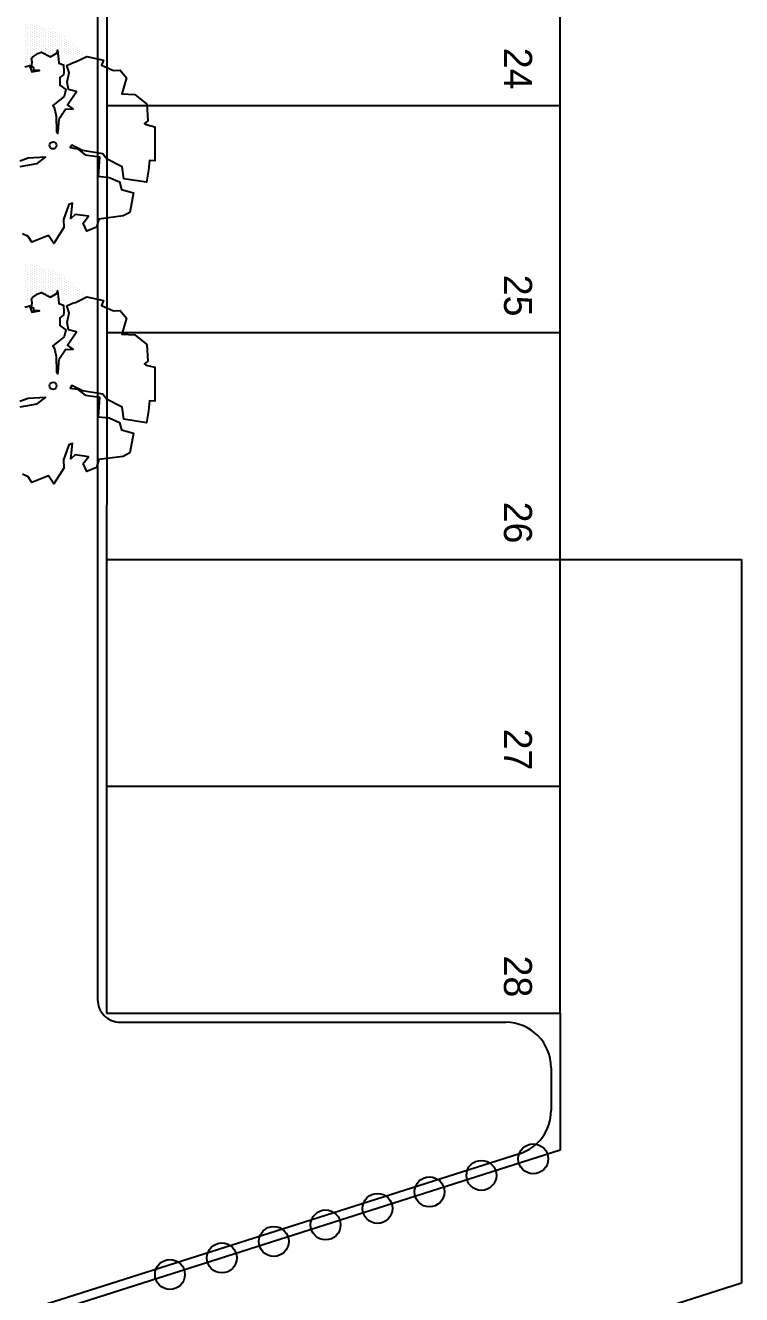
# Model space of a CAD drawing. Header units: metres. Extents: x -28 to 260, y 30 to 125.
# Drawn here: x 14.03 to 21.92, y 63.51 to 77.49 of the extents above; entities that cross this region are included whole.
import ezdxf

# ---------------------------------------------------------------- set-up
doc = ezdxf.new("R2010")
doc.units = ezdxf.units.M
doc.header["$LTSCALE"] = 0.01
doc.header["$MEASUREMENT"] = 0
for name, color, linetype in [('0.1', 2, 'Continuous'), ('0.18', 1, 'Continuous'), ('0.20', 7, 'Continuous'), ('F', 7, 'Continuous')]:
    doc.layers.add(name, color=color, linetype=linetype)
doc.styles.add('ESTILO1', font='', dxfattribs={"height": 0.12})
doc.styles.get('ESTILO1').set_extended_font_data('AvantGarde Bk BT')

# ---------------------------------------------------------------- blocks, each defined once
blk = doc.blocks.new('jard22')
at = {"layer": '0.1'}
for p, q in [((-0.5413, 0.1453), (-0.5413, 0.1453)), ((-0.5351, 0.1578), (-0.5351, 0.1578)), ((-0.5288, 0.1453), (-0.5288, 0.1453)), ((-0.5226, 0.1578), (-0.5226, 0.1578)), ((-0.5163, 0.1703), (-0.5163, 0.1703)), ((-0.5163, 0.1453), (-0.5163, 0.1453)), ((-0.5101, 0.1578), (-0.5101, 0.1578)), ((-0.5038, 0.1703), (-0.5038, 0.1703)), ((-0.5038, 0.1453), (-0.5038, 0.1453)), ((-0.4976, 0.1828), (-0.4976, 0.1828)), ((-0.4976, 0.1578), (-0.4976, 0.1578)), ((-0.6038, 0.0703), (-0.6038, 0.0703)), ((-0.5913, 0.0703), (-0.5913, 0.0703)), ((-0.5851, 0.0828), (-0.5851, 0.0828)), ((-0.5788, 0.0953), (-0.5788, 0.0953)), ((-0.5788, 0.0703), (-0.5788, 0.0703)), ((-0.5726, 0.1078), (-0.5726, 0.1078)), ((-0.5726, 0.0828), (-0.5726, 0.0828)), ((-0.5663, 0.1203), (-0.5663, 0.1203)), ((-0.5663, 0.0953), (-0.5663, 0.0953)), ((-0.5663, 0.0703), (-0.5663, 0.0703)), ((-0.5601, 0.1078), (-0.5601, 0.1078)), ((-0.5601, 0.0828), (-0.5601, 0.0828)), ((-0.5538, 0.1203), (-0.5538, 0.1203)), ((-0.5538, 0.0953), (-0.5538, 0.0953)), ((-0.5538, 0.0703), (-0.5538, 0.0703)), ((-0.5476, 0.1328), (-0.5476, 0.1328)), ((-0.5476, 0.1078), (-0.5476, 0.1078)), ((-0.5476, 0.0828), (-0.5476, 0.0828)), ((-0.5413, 0.1203), (-0.5413, 0.1203)), ((-0.5413, 0.0953), (-0.5413, 0.0953)), ((-0.5413, 0.0703), (-0.5413, 0.0703)), ((-0.5351, 0.1328), (-0.5351, 0.1328)), ((-0.5351, 0.1078), (-0.5351, 0.1078)), ((-0.5351, 0.0828), (-0.5351, 0.0828)), ((-0.5288, 0.1203), (-0.5288, 0.1203)), ((-0.5288, 0.0953), (-0.5288, 0.0953)), ((-0.5288, 0.0703), (-0.5288, 0.0703)), ((-0.5226, 0.1328), (-0.5226, 0.1328)), ((-0.5226, 0.1078), (-0.5226, 0.1078)), ((-0.5226, 0.0828), (-0.5226, 0.0828)), ((-0.5163, 0.1203), (-0.5163, 0.1203)), ((-0.5163, 0.0953), (-0.5163, 0.0953)), ((-0.5163, 0.0703), (-0.5163, 0.0703)), ((-0.5101, 0.1328), (-0.5101, 0.1328)), ((-0.5101, 0.1078), (-0.5101, 0.1078)), ((-0.5101, 0.0828), (-0.5101, 0.0828)), ((-0.5038, 0.1203), (-0.5038, 0.1203)), ((-0.6351, 0.0078), (-0.6351, 0.0078)), ((-0.6288, 0.0203), (-0.6288, 0.0203)), ((-0.6226, 0.0328), (-0.6226, 0.0328)), ((-0.6226, 0.0078), (-0.6226, 0.0078)), ((-0.6163, 0.0453), (-0.6163, 0.0453)), ((-0.6163, 0.0203), (-0.6163, 0.0203)), ((-0.6101, 0.0578), (-0.6101, 0.0578)), ((-0.6101, 0.0328), (-0.6101, 0.0328)), ((-0.6101, 0.0078), (-0.6101, 0.0078)), ((-0.6038, 0.0453), (-0.6038, 0.0453)), ((-0.6038, 0.0203), (-0.6038, 0.0203)), ((-0.5976, 0.0578), (-0.5976, 0.0578)), ((-0.5976, 0.0328), (-0.5976, 0.0328)), ((-0.5976, 0.0078), (-0.5976, 0.0078)), ((-0.5913, 0.0453), (-0.5913, 0.0453)), ((-0.5913, 0.0203), (-0.5913, 0.0203)), ((-0.5851, 0.0578), (-0.5851, 0.0578)), ((-0.5851, 0.0328), (-0.5851, 0.0328)), ((-0.5851, 0.0078), (-0.5851, 0.0078)), ((-0.5788, 0.0453), (-0.5788, 0.0453)), ((-0.5788, 0.0203), (-0.5788, 0.0203)), ((-0.5726, 0.0578), (-0.5726, 0.0578)), ((-0.5726, 0.0328), (-0.5726, 0.0328)), ((-0.5726, 0.0078), (-0.5726, 0.0078)), ((-0.5663, 0.0453), (-0.5663, 0.0453)), ((-0.5663, 0.0203), (-0.5663, 0.0203)), ((-0.5601, 0.0578), (-0.5601, 0.0578)), ((-0.5601, 0.0328), (-0.5601, 0.0328)), ((-0.5601, 0.0078), (-0.5601, 0.0078)), ((-0.5538, 0.0453), (-0.5538, 0.0453)), ((-0.5538, 0.0203), (-0.5538, 0.0203)), ((-0.5476, 0.0578), (-0.5476, 0.0578)), ((-0.5476, 0.0328), (-0.5476, 0.0328)), ((-0.5476, 0.0078), (-0.5476, 0.0078)), ((-0.5413, 0.0453), (-0.5413, 0.0453)), ((-0.5413, 0.0203), (-0.5413, 0.0203)), ((-0.5351, 0.0578), (-0.5351, 0.0578)), ((-0.5351, 0.0328), (-0.5351, 0.0328)), ((-0.5351, 0.0078), (-0.5351, 0.0078)), ((-0.5288, 0.0453), (-0.5288, 0.0453)), ((-0.5288, 0.0203), (-0.5288, 0.0203)), ((-0.5226, 0.0578), (-0.5226, 0.0578)), ((-0.5226, 0.0328), (-0.5226, 0.0328)), ((-0.5226, 0.0078), (-0.5226, 0.0078)), ((-0.5163, 0.0453), (-0.5163, 0.0453)), ((-0.5163, 0.0203), (-0.5163, 0.0203)), ((-0.5101, 0.0578), (-0.5101, 0.0578)), ((-0.5101, 0.0078), (-0.5101, 0.0078)), ((-0.6601, -0.0672), (-0.6601, -0.0672)), ((-0.6538, -0.0547), (-0.6538, -0.0547)), ((-0.6476, -0.0172), (-0.6476, -0.0172)), ((-0.6476, -0.0422), (-0.6476, -0.0422)), ((-0.6476, -0.0672), (-0.6476, -0.0672)), ((-0.6413, -0.0047), (-0.6413, -0.0047)), ((-0.6413, -0.0297), (-0.6413, -0.0297)), ((-0.6413, -0.0547), (-0.6413, -0.0547)), ((-0.6351, -0.0172), (-0.6351, -0.0172)), ((-0.6351, -0.0422), (-0.6351, -0.0422)), ((-0.6351, -0.0672), (-0.6351, -0.0672)), ((-0.6288, -0.0047), (-0.6288, -0.0047)), ((-0.6288, -0.0297), (-0.6288, -0.0297)), ((-0.6288, -0.0547), (-0.6288, -0.0547)), ((-0.6226, -0.0172), (-0.6226, -0.0172)), ((-0.6226, -0.0422), (-0.6226, -0.0422)), ((-0.6226, -0.0672), (-0.6226, -0.0672)), ((-0.6163, -0.0047), (-0.6163, -0.0047)), ((-0.6163, -0.0297), (-0.6163, -0.0297)), ((-0.6163, -0.0547), (-0.6163, -0.0547)), ((-0.6101, -0.0172), (-0.6101, -0.0172)), ((-0.6101, -0.0422), (-0.6101, -0.0422)), ((-0.6101, -0.0672), (-0.6101, -0.0672)), ((-0.6038, -0.0047), (-0.6038, -0.0047)), ((-0.6038, -0.0297), (-0.6038, -0.0297)), ((-0.6038, -0.0547), (-0.6038, -0.0547)), ((-0.5976, -0.0172), (-0.5976, -0.0172)), ((-0.5976, -0.0422), (-0.5976, -0.0422)), ((-0.5976, -0.0672), (-0.5976, -0.0672)), ((-0.5913, -0.0047), (-0.5913, -0.0047)), ((-0.5913, -0.0297), (-0.5913, -0.0297)), ((-0.5913, -0.0547), (-0.5913, -0.0547)), ((-0.5851, -0.0172), (-0.5851, -0.0172)), ((-0.5851, -0.0422), (-0.5851, -0.0422)), ((-0.5851, -0.0672), (-0.5851, -0.0672)), ((-0.5788, -0.0047), (-0.5788, -0.0047)), ((-0.5788, -0.0297), (-0.5788, -0.0297)), ((-0.5788, -0.0547), (-0.5788, -0.0547)), ((-0.5726, -0.0172), (-0.5726, -0.0172)), ((-0.5726, -0.0422), (-0.5726, -0.0422)), ((-0.5726, -0.0672), (-0.5726, -0.0672)), ((-0.5663, -0.0047), (-0.5663, -0.0047)), ((-0.5663, -0.0297), (-0.5663, -0.0297)), ((-0.5663, -0.0547), (-0.5663, -0.0547)), ((-0.5601, -0.0172), (-0.5601, -0.0172)), ((-0.5601, -0.0422), (-0.5601, -0.0422)), ((-0.5601, -0.0672), (-0.5601, -0.0672)), ((-0.5538, -0.0047), (-0.5538, -0.0047)), ((-0.5538, -0.0297), (-0.5538, -0.0297)), ((-0.5538, -0.0547), (-0.5538, -0.0547)), ((-0.5476, -0.0172), (-0.5476, -0.0172)), ((-0.5476, -0.0422), (-0.5476, -0.0422)), ((-0.5476, -0.0672), (-0.5476, -0.0672)), ((-0.5413, -0.0047), (-0.5413, -0.0047)), ((-0.5413, -0.0297), (-0.5413, -0.0297)), ((-0.5413, -0.0547), (-0.5413, -0.0547)), ((-0.5351, -0.0172), (-0.5351, -0.0172)), ((-0.5351, -0.0422), (-0.5351, -0.0422)), ((-0.5351, -0.0672), (-0.5351, -0.0672)), ((-0.5288, -0.0047), (-0.5288, -0.0047)), ((-0.5288, -0.0297), (-0.5288, -0.0297)), ((-0.5288, -0.0547), (-0.5288, -0.0547)), ((-0.5226, -0.0172), (-0.5226, -0.0172)), ((-0.5226, -0.0422), (-0.5226, -0.0422)), ((-0.5226, -0.0672), (-0.5226, -0.0672)), ((-0.5163, -0.0047), (-0.5163, -0.0047)), ((-0.5163, -0.0297), (-0.5163, -0.0297)), ((-0.5101, -0.0172), (-0.5101, -0.0172)), ((-0.5038, -0.0047), (-0.5038, -0.0047)), ((-0.6726, -0.1172), (-0.6726, -0.1172)), ((-0.6663, -0.0797), (-0.6663, -0.0797)), ((-0.6663, -0.1047), (-0.6663, -0.1047)), ((-0.6663, -0.1297), (-0.6663, -0.1297)), ((-0.6601, -0.0922), (-0.6601, -0.0922)), ((-0.6601, -0.1172), (-0.6601, -0.1172)), ((-0.6538, -0.0797), (-0.6538, -0.0797)), ((-0.6538, -0.1047), (-0.6538, -0.1047)), ((-0.6538, -0.1297), (-0.6538, -0.1297)), ((-0.6476, -0.0922), (-0.6476, -0.0922)), ((-0.6476, -0.1172), (-0.6476, -0.1172)), ((-0.6413, -0.0797), (-0.6413, -0.0797)), ((-0.6413, -0.1047), (-0.6413, -0.1047)), ((-0.6413, -0.1297), (-0.6413, -0.1297)), ((-0.6351, -0.0922), (-0.6351, -0.0922)), ((-0.6351, -0.1172), (-0.6351, -0.1172)), ((-0.6288, -0.0797), (-0.6288, -0.0797)), ((-0.6288, -0.1047), (-0.6288, -0.1047)), ((-0.6288, -0.1297), (-0.6288, -0.1297)), ((-0.6226, -0.0922), (-0.6226, -0.0922)), ((-0.6226, -0.1172), (-0.6226, -0.1172)), ((-0.6163, -0.0797), (-0.6163, -0.0797)), ((-0.6163, -0.1047), (-0.6163, -0.1047)), ((-0.6163, -0.1297), (-0.6163, -0.1297)), ((-0.6101, -0.0922), (-0.6101, -0.0922)), ((-0.6101, -0.1172), (-0.6101, -0.1172)), ((-0.6038, -0.0797), (-0.6038, -0.0797)), ((-0.6038, -0.1047), (-0.6038, -0.1047)), ((-0.6038, -0.1297), (-0.6038, -0.1297)), ((-0.5976, -0.0922), (-0.5976, -0.0922)), ((-0.5976, -0.1172), (-0.5976, -0.1172)), ((-0.5913, -0.0797), (-0.5913, -0.0797)), ((-0.5913, -0.1047), (-0.5913, -0.1047)), ((-0.5913, -0.1297), (-0.5913, -0.1297)), ((-0.5851, -0.0922), (-0.5851, -0.0922)), ((-0.5851, -0.1172), (-0.5851, -0.1172)), ((-0.5788, -0.0797), (-0.5788, -0.0797)), ((-0.5788, -0.1047), (-0.5788, -0.1047)), ((-0.5788, -0.1297), (-0.5788, -0.1297)), ((-0.5726, -0.0922), (-0.5726, -0.0922)), ((-0.5726, -0.1172), (-0.5726, -0.1172)), ((-0.5663, -0.0797), (-0.5663, -0.0797)), ((-0.5663, -0.1047), (-0.5663, -0.1047)), ((-0.5663, -0.1297), (-0.5663, -0.1297)), ((-0.5601, -0.0922), (-0.5601, -0.0922)), ((-0.5601, -0.1172), (-0.5601, -0.1172)), ((-0.5538, -0.0797), (-0.5538, -0.0797)), ((-0.5538, -0.1047), (-0.5538, -0.1047)), ((-0.5538, -0.1297), (-0.5538, -0.1297)), ((-0.5476, -0.0922), (-0.5476, -0.0922)), ((-0.5476, -0.1172), (-0.5476, -0.1172)), ((-0.5413, -0.0797), (-0.5413, -0.0797)), ((-0.5413, -0.1047), (-0.5413, -0.1047)), ((-0.5413, -0.1297), (-0.5413, -0.1297)), ((-0.5351, -0.0922), (-0.5351, -0.0922)), ((-0.5351, -0.1172), (-0.5351, -0.1172)), ((-0.5288, -0.0797), (-0.5288, -0.0797)), ((-0.5288, -0.1047), (-0.5288, -0.1047)), ((-0.5288, -0.1297), (-0.5288, -0.1297)), ((-0.5226, -0.0922), (-0.5226, -0.0922)), ((-0.5226, -0.1172), (-0.5226, -0.1172)), ((-0.5163, -0.0797), (-0.5163, -0.0797)), ((-0.5163, -0.1047), (-0.5163, -0.1047)), ((-0.5163, -0.1297), (-0.5163, -0.1297)), ((-0.5101, -0.0922), (-0.5101, -0.0922)), ((-0.5101, -0.1172), (-0.5101, -0.1172)), ((-0.5038, -0.1047), (-0.5038, -0.1047)), ((-0.5038, -0.1297), (-0.5038, -0.1297)), ((-0.4976, -0.1172), (-0.4976, -0.1172)), ((-0.4913, -0.1047), (-0.4913, -0.1047)), ((-0.4913, -0.1297), (-0.4913, -0.1297)), ((-0.4851, -0.1172), (-0.4851, -0.1172)), ((-0.4788, -0.1297), (-0.4788, -0.1297)), ((-0.6726, -0.1422), (-0.6726, -0.1422)), ((-0.6601, -0.1422), (-0.6601, -0.1422)), ((-0.6476, -0.1422), (-0.6476, -0.1422)), ((-0.6351, -0.1422), (-0.6351, -0.1422)), ((-0.6226, -0.1422), (-0.6226, -0.1422)), ((-0.6101, -0.1422), (-0.6101, -0.1422)), ((-0.5976, -0.1422), (-0.5976, -0.1422)), ((-0.5851, -0.1422), (-0.5851, -0.1422)), ((-0.5726, -0.1422), (-0.5726, -0.1422)), ((-0.5601, -0.1422), (-0.5601, -0.1422)), ((-0.5476, -0.1422), (-0.5476, -0.1422)), ((-0.5351, -0.1422), (-0.5351, -0.1422)), ((-0.5226, -0.1422), (-0.5226, -0.1422)), ((-0.5101, -0.1422), (-0.5101, -0.1422)), ((-0.4976, -0.1422), (-0.4976, -0.1422)), ((-0.4851, -0.1422), (-0.4851, -0.1422)), ((-0.4726, -0.1422), (-0.4726, -0.1422))]:
    blk.add_line(p, q, dxfattribs=at)
blk.add_circle((-0.0052, 0.0095), 0.0196, dxfattribs=at)
at = {"layer": '0.18'}
for points in [[(-0.4389, -0.1465), (-0.4459, -0.1205), (-0.4112, -0.1067), (-0.4181, -0.065), (-0.4181, -0.0962), (-0.432, -0.0962), (-0.4355, -0.1032), (-0.4355, -0.1067), (-0.4372, -0.1101), (-0.4632, -0.1049), (-0.4841, -0.1101), (-0.491, -0.1032), (-0.5118, -0.0737), (-0.5188, -0.0546), (-0.4927, -0.0043), (-0.5153, 0.0321), (-0.5292, 0.0338), (-0.4806, 0.039), (-0.458, 0.0408), (-0.4494, 0.0668), (-0.4112, 0.0685), (-0.3938, 0.0668), (-0.3869, 0.0564), (-0.38, 0.0477), (-0.3366, 0.046), (-0.314, 0.0806), (-0.2741, 0.0702), (-0.2255, 0.0078), (-0.2186, 0.013), (-0.2013, 0.0199), (-0.1666, 0.0269), (-0.0815, 0.0286), (-0.0711, 0.0356), (-0.0989, 0.039), (-0.1336, 0.0408), (-0.1561, 0.0442), (-0.2047, 0.0789), (-0.2065, 0.1205), (-0.229, 0.0893), (-0.3019, 0.1379), (-0.314, 0.0945), (-0.3539, 0.0876), (-0.4077, 0.098), (-0.4459, 0.0858), (-0.4598, 0.1171), (-0.465, 0.1327), (-0.4945, 0.1951), (-0.4754, 0.287), (-0.4476, 0.2766), (-0.4181, 0.3425), (-0.4199, 0.3789), (-0.3782, 0.4136), (-0.2897, 0.3893), (-0.2863, 0.4604), (-0.2325, 0.5263), (-0.1405, 0.5315), (-0.1267, 0.5142), (-0.1197, 0.5229), (-0.1076, 0.5697), (0.0798, 0.5697), (0.0781, 0.5419), (0.1319, 0.535), (0.1978, 0.5246), (0.1787, 0.3997), (0.1128, 0.3911), (0.0677, 0.3043), (0.0416, 0.2835), (0.0226, 0.1726), (-0.0069, 0.1136), (0.0069, 0.1032), (0.0139, 0.1448), (0.0468, 0.1864), (0.0573, 0.2662), (0.1648, 0.2575), (0.1718, 0.3182), (0.1961, 0.3754), (0.2377, 0.3876), (0.255, 0.4535), (0.3643, 0.4327), (0.3834, 0.3963), (0.4008, 0.2627), (0.4441, 0.2489), (0.4667, 0.1951), (0.4233, 0.176), (0.3852, 0.2055), (0.3748, 0.1309), (0.3973, 0.1067), (0.3123, 0.1171), (0.3192, 0.0962), (0.4025, 0.0668), (0.4476, 0.0685), (0.5344, 0.0147), (0.491, -0.0165), (0.5274, -0.1067), (0.4962, -0.1275), (0.4823, -0.1587)], [(0.111, -0.1726), (0.0937, -0.0789), (0.059, -0.0321), (0.0642, -0.1275), (0.0815, -0.1743)]]:
    blk.add_lwpolyline(points, dxfattribs=at)

msp = doc.modelspace()

# ---------------------------------------------------------------- linework, layer by layer
at = {"layer": '0.1'}
for p, q in [((14.824, 89.206), (14.823, 66.756)), ((14.924, 76.606), (19.924, 76.606)), ((14.924, 74.106), (19.924, 74.106)), ((14.923, 71.606), (19.923, 71.606)), ((14.923, 69.106), (19.923, 69.106)), ((15.073, 66.506), (19.323, 66.506)), ((19.823, 66.006), (19.823, 65.535)), ((19.475, 65.058), (9.544, 61.902))]:
    msp.add_line(p, q, dxfattribs=at)
for centre, radius, start, end in [((15.073, 66.756), 0.25, 179.9967, 270), ((19.323, 66.006), 0.5, 0, 90), ((19.323, 65.535), 0.5, 287.634, 0)]:
    msp.add_arc(centre, radius, start, end, dxfattribs=at)
at = {"layer": '0.18'}
for p, q in [((14.924, 89.556), (14.923, 66.606)), ((19.923, 66.606), (19.924, 89.556)), ((14.923, 66.606), (19.923, 66.606)), ((19.923, 66.606), (19.923, 65.096)), ((19.923, 65.096), (9.574, 61.806))]:
    msp.add_line(p, q, dxfattribs=at)
at = {"layer": '0.20'}
msp.add_line((19.923, 71.606), (21.923, 71.606), dxfattribs=at)
for centre in [(19.626, 65.002), (19.054, 64.82), (18.482, 64.638), (17.909, 64.456), (17.337, 64.274), (16.765, 64.092), (16.193, 63.91), (15.621, 63.728)]:
    msp.add_circle(centre, 0.165, dxfattribs=at)
at = {"layer": 'F'}
for p, q in [((21.923, 71.606), (21.923, 63.633)), ((21.923, 63.633), (9.272, 59.612))]:
    msp.add_line(p, q, dxfattribs=at)

# ---------------------------------------------------------------- block references
at = {"layer": '0.1', "xscale": 2, "yscale": 2, "zscale": 2, "rotation": 269.9999999958798}
for p in [(14.313, 76.155), (14.313, 73.507)]:
    msp.add_blockref('jard22', p, dxfattribs=at)

# ---------------------------------------------------------------- texts
at = {"char_height": 0.3091, "width": 44.2768, "attachment_point": 1, "rotation": 270, "style": 'ESTILO1'}
for s, insert in [('24', (19.613, 77.241)), ('25', (19.613, 74.741)), ('26', (19.612, 72.241)), ('27', (19.612, 69.741)), ('28', (19.612, 67.241))]:
    msp.add_mtext(s, dxfattribs=dict(at, insert=insert))

doc.saveas('drawing.dxf')
